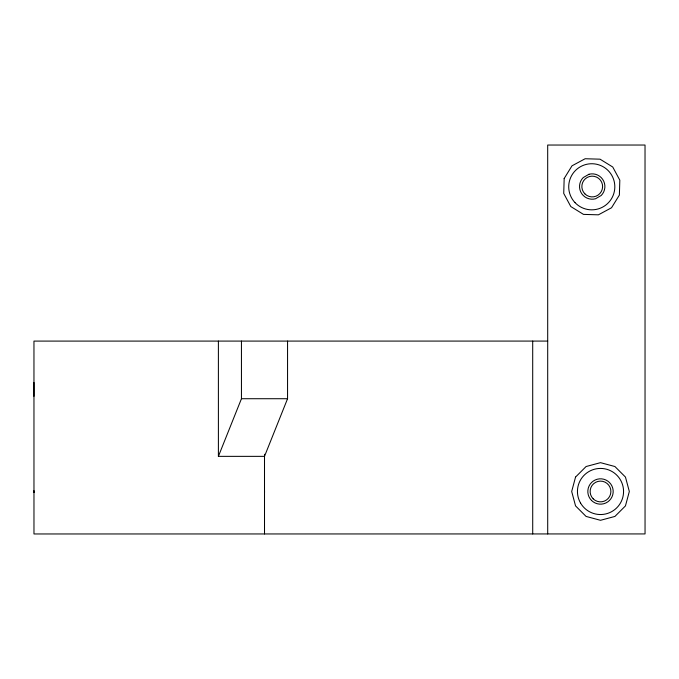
<?xml version="1.0" encoding="UTF-8"?>
<svg xmlns="http://www.w3.org/2000/svg" width="679" height="679" viewBox="0 0 679 679"><rect width="100%" height="100%" fill="white"/><g stroke="black" fill="none" stroke-linecap="round" stroke-linejoin="round"><path stroke-width="1.02" d="M33.958 490.594L33.958 492.445L33.958 491.978M33.95 396.315L33.95 382.472M264.513 490.577L264.513 492.436L264.513 491.961M287.557 341.079L287.557 398.717L264.504 456.356L218.4 456.356L241.452 398.717L241.444 341.087M547.69 341.079L33.958 341.096L33.975 533.966L645.05 533.932L645.025 145.034L547.69 145.043L547.707 533.932M241.452 398.717L287.557 398.717M532.701 341.079L532.718 533.94M264.504 454.234L264.513 533.949M218.392 341.087L218.4 456.356M564.173 178.509L563.723 193.413L570.801 206.552L583.49 214.386L598.403 214.827L611.533 207.757L619.375 195.068L619.817 180.156L612.747 167.017L600.049 159.183L585.137 158.742L572.007 165.812L564.173 178.509M575.546 477.074L571.684 491.486L575.546 505.889L586.096 516.439L600.508 520.301L614.911 516.439L625.461 505.889L629.323 491.477L625.461 477.074L614.911 466.524L600.499 462.662L586.096 466.524L575.546 477.074M588.939 174.282L583.253 177.558A12.68 12.68 0 0 0 595.5 198.777L601.187 195.493A12.68 12.68 0 0 0 588.939 174.282M591.536 500.448A12.68 12.68 0 0 0 612.755 494.762A12.68 12.68 0 0 0 597.223 479.238A12.68 12.68 0 0 0 591.536 500.448M584.891 193.863A10.372 10.372 0 0 0 602.248 189.212A10.372 10.372 0 0 0 589.542 176.506A10.372 10.372 0 0 0 584.891 193.863M593.174 498.819A10.372 10.372 0 0 0 610.531 494.168A10.372 10.372 0 0 0 597.826 481.462A10.372 10.372 0 0 0 593.174 498.819M574.994 202.597A23.052 23.052 0 0 0 613.85 193.413A23.052 23.052 0 0 0 586.469 164.352A23.052 23.052 0 0 0 574.994 202.597M580.537 503.012A23.052 23.052 0 0 0 620.47 503.012A23.052 23.052 0 0 0 600.499 468.425A23.052 23.052 0 0 0 580.537 503.012"/></g></svg>
